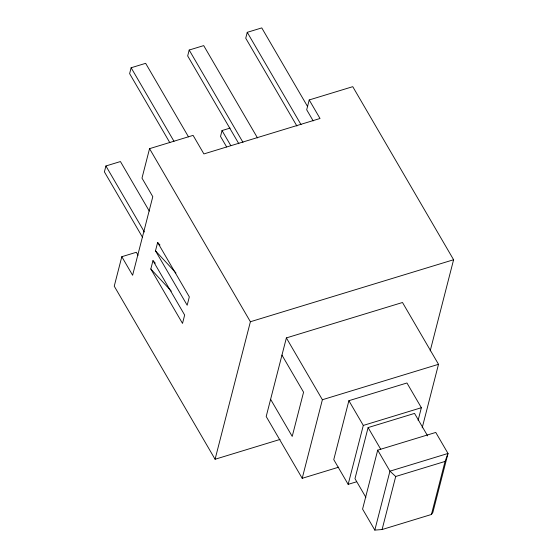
<?xml version="1.0" encoding="UTF-8"?>
<svg xmlns="http://www.w3.org/2000/svg" width="558" height="558" viewBox="0 0 558 558"><rect width="100%" height="100%" fill="white"/><g stroke="black" fill="none" stroke-linecap="round" stroke-linejoin="round"><path stroke-width="0.84" d="M149.293 211.091L120.43 161.548L105.915 165.977L104.402 171.871L142.443 237.171M188.506 136.884L145.645 63.326L131.13 67.755L129.623 73.649L169.855 142.702M138.056 255.25L136.326 252.279L121.811 256.708L114.244 286.177L215.081 459.255L280.046 439.432M430.204 350.856L453.598 259.742L352.761 86.671L309.216 99.952L320.02 118.498L203.9 153.924L193.096 135.378L149.551 148.658L141.99 178.128L152.794 196.674L132.616 275.254L121.811 256.708M257.496 137.931L203.705 45.61L189.19 50.039L187.676 55.933L238.845 143.755M152.969 260.656L184.656 315.047L182.515 323.396L150.82 269.005L152.969 260.656L155.305 263.188M157.635 242.486L189.322 296.877L187.181 305.226L155.487 250.835L157.635 242.486L159.972 245.011M230.098 128.096L222.028 130.551L220.522 136.445L226.639 146.956M307.681 106.711L261.765 27.9L247.25 32.329L245.736 38.223L296.905 126.038M215.081 459.255L250.396 321.736L149.551 148.658M309.216 99.952L306.691 109.773L313.178 120.905M422.19 427.84L438.504 364.311L402.492 302.499L286.373 337.918L266.194 416.498L302.206 478.311L338.706 467.179M302.206 478.311L322.385 399.73L286.373 337.918M418.116 420.341L421.36 407.71L406.949 382.983L348.889 400.7L333.761 459.632L348.164 484.358L356.457 481.826M348.164 484.358L363.3 425.426L348.889 400.7M427.637 435.889L414.545 413.408L368.099 427.581L354.979 478.659L365.895 497.387M377.703 450.146L362.574 509.084L374.816 530.1L382.09 529.535L431.439 514.476L432.875 512.39L448.011 453.452L435.763 432.436L377.703 450.146L389.951 471.161L395.706 476.49L445.061 461.438L448.011 453.452L389.951 471.161L374.816 530.1M382.09 529.535L395.706 476.49M431.439 514.476L445.061 461.438M250.396 321.736L453.598 259.742M322.385 399.73L438.504 364.311M363.3 425.426L421.36 407.71M155.487 250.835L175.958 272.967M150.82 269.005L171.292 291.143M247.25 32.329L301.041 124.65M189.19 50.039L242.981 142.36M222.028 130.551L230.775 145.568M368.099 427.581L380.758 449.309M131.13 67.755L173.991 141.307M281.957 355.111L303.566 392.197L292.218 436.398L270.609 399.312M105.915 165.977L144.396 232.03"/></g></svg>
